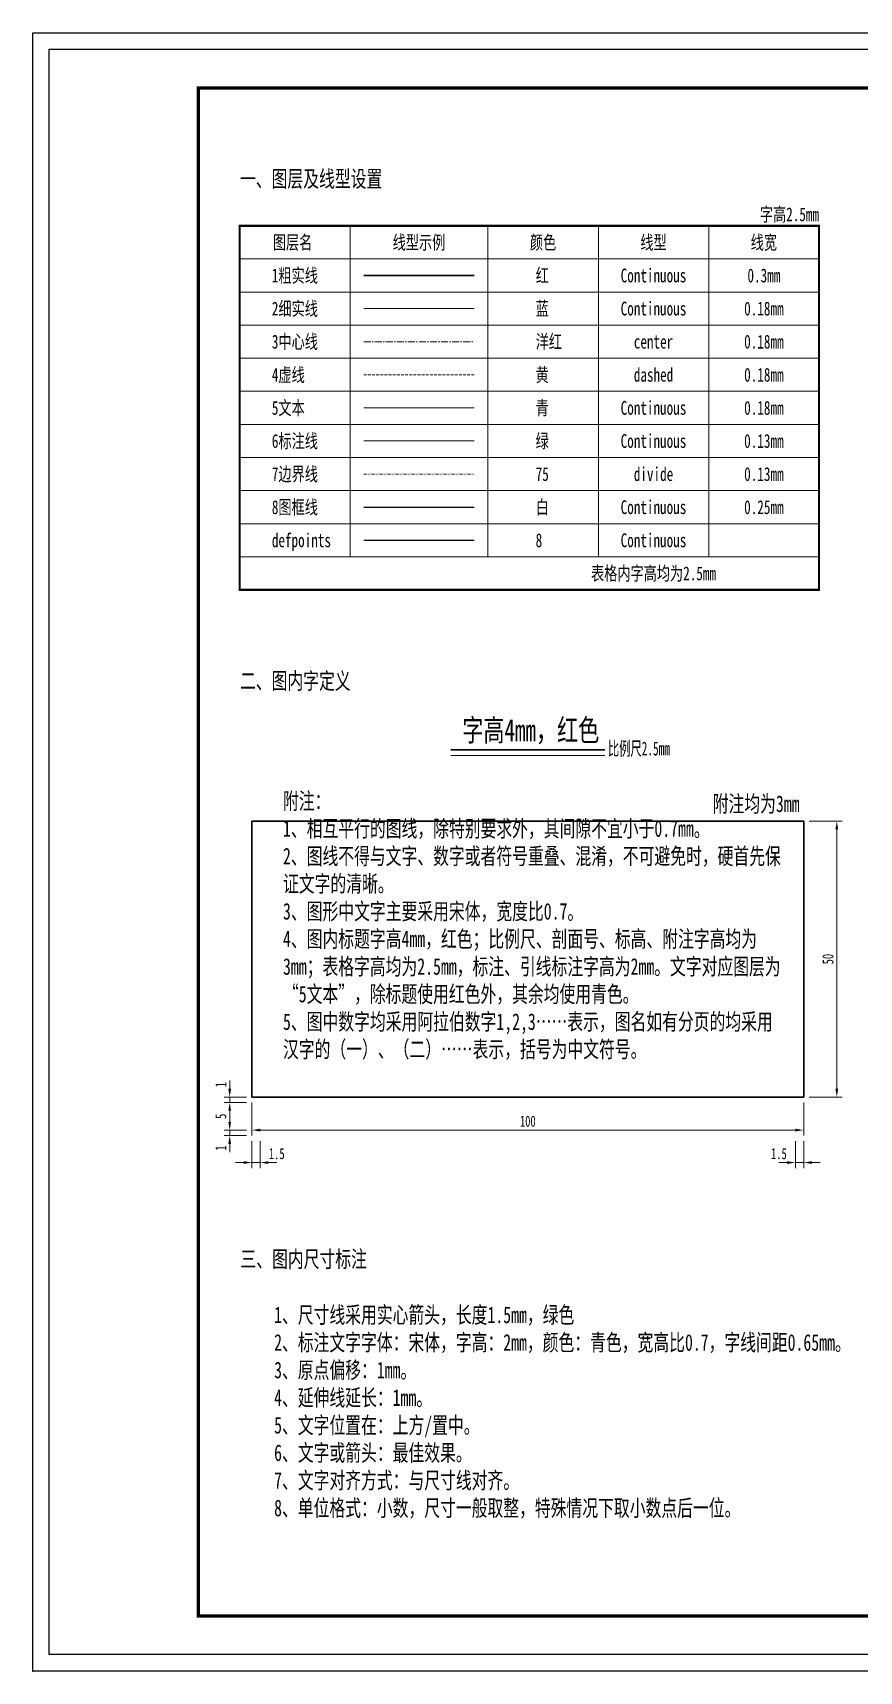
# Model space of a CAD drawing. Header units: millimetres. Extents: x 0 to 76984, y 0 to 13707.
# Drawn here: x 35325.6 to 35475.4, y 5851.6 to 6148.6 of the extents above; entities that cross this region are included whole.
import ezdxf
from ezdxf.enums import TextEntityAlignment as Align

# ---------------------------------------------------------------- set-up
doc = ezdxf.new("R2010")
doc.units = ezdxf.units.MM
for name, pattern in [('CENTER', [2, 1.25, -0.25, 0.25, -0.25]), ('DASHED', [0.75, 0.5, -0.25]), ('DIVIDE', [1.25, 0.5, -0.25, 0, -0.25, 0, -0.25])]:
    doc.linetypes.add(name, pattern=pattern)
doc.layers.get('Defpoints').update_dxf_attribs({"color": 8})
for name, color, linetype, lineweight in [('1粗实线', 1, 'Continuous', 30), ('2细实线', 5, 'Continuous', 18), ('3中心线', 6, 'CENTER', 18), ('4虚线', 2, 'DASHED', 18), ('5文本', 4, 'Continuous', 18), ('6标注线', 3, 'Continuous', 13), ('7边界线', 75, 'DIVIDE', 13), ('8图框线', 7, 'Continuous', 25)]:
    doc.layers.add(name, color=color, linetype=linetype, lineweight=lineweight)
doc.styles.get("Standard").update_dxf_attribs({"font": '', "width": 0.7})
doc.styles.get('Standard').set_extended_font_data('SimSun')
doc.dimstyles.new('SJSYB-(1)', dxfattribs={"dimtxt": 2, "dimasz": 1.5, "dimexe": 1, "dimexo": 1, "dimgap": 0.6, "dimtad": 1, "dimdec": 0, "dimzin": 0, "dimdsep": 46, "dimtxsty": 'Standard', "dimcen": 2.5, "dimclrd": 256, "dimclre": 256, "dimclrt": 4, "dimadec": 0, "dimazin": 2, "dimtfac": 1, "dimtdec": 0, "dimtmove": 1, "dimatfit": 3, "dimfxl": 1.2, "dimlwd": -1, "dimlwe": -1, "dimarcsym": 1})

# ---------------------------------------------------------------- blocks, each defined once
blk = doc.blocks.new('*D433')
at = {"layer": '6标注线', "transparency": 16777216}
for p, q in [((35466.33, 6005.7), (35472.33, 6005.7)), ((35471.33, 6004.2), (35471.33, 5957.2)), ((35466.33, 5955.7), (35472.33, 5955.7))]:
    blk.add_line(p, q, dxfattribs=at)
for points in [[(35471.08, 6004.2), (35471.58, 6004.2), (35471.33, 6005.7)], [(35471.08, 5957.2), (35471.58, 5957.2), (35471.33, 5955.7)]]:
    blk.add_solid(points, dxfattribs=at)
at = {"layer": 'Defpoints', "color": 0, "transparency": 16777216}
for p in [(35465.33, 6005.7), (35465.33, 5955.7), (35471.33, 5955.7)]:
    blk.add_point(p, dxfattribs=at)
at = {"layer": '6标注线', "color": 4, "transparency": 16777216, "insert": (35469.73, 5980.7), "char_height": 2, "attachment_point": 5, "rotation": 90}
blk.add_mtext('50', dxfattribs=at)
blk = doc.blocks.new('*D434')
at = {"layer": '6标注线', "transparency": 16777216}
for p, q in [((35365.33, 5954.7), (35365.33, 5948.7)), ((35465.33, 5954.7), (35465.33, 5948.7)), ((35366.83, 5949.7), (35463.83, 5949.7))]:
    blk.add_line(p, q, dxfattribs=at)
for points in [[(35366.83, 5949.95), (35366.83, 5949.45), (35365.33, 5949.7)], [(35463.83, 5949.95), (35463.83, 5949.45), (35465.33, 5949.7)]]:
    blk.add_solid(points, dxfattribs=at)
at = {"layer": 'Defpoints', "color": 0, "transparency": 16777216}
for p in [(35365.33, 5955.7), (35465.33, 5955.7), (35465.33, 5949.7)]:
    blk.add_point(p, dxfattribs=at)
at = {"layer": '6标注线', "color": 4, "transparency": 16777216, "insert": (35415.33, 5951.3), "char_height": 2, "attachment_point": 5}
blk.add_mtext('100', dxfattribs=at)
blk = doc.blocks.new('*D435')
at = {"layer": '6标注线', "transparency": 16777216}
for p, q in [((35361.3, 5957.2), (35361.3, 5958.7)), ((35364.33, 5955.7), (35360.3, 5955.7)), ((35361.3, 5954.7), (35361.3, 5955.7)), ((35364.33, 5954.7), (35360.3, 5954.7)), ((35361.3, 5953.2), (35361.3, 5951.7))]:
    blk.add_line(p, q, dxfattribs=at)
for points in [[(35361.05, 5957.2), (35361.55, 5957.2), (35361.3, 5955.7)], [(35361.05, 5953.2), (35361.55, 5953.2), (35361.3, 5954.7)]]:
    blk.add_solid(points, dxfattribs=at)
at = {"layer": 'Defpoints', "color": 0, "transparency": 16777216}
for p in [(35361.3, 5955.7), (35365.33, 5955.7), (35365.33, 5954.7)]:
    blk.add_point(p, dxfattribs=at)
at = {"layer": '6标注线', "color": 4, "transparency": 16777216, "insert": (35359.7, 5957.95), "char_height": 2, "attachment_point": 5, "rotation": 90}
blk.add_mtext('1', dxfattribs=at)
blk = doc.blocks.new('*D436')
at = {"layer": '6标注线', "transparency": 16777216}
for p, q in [((35364.33, 5954.7), (35360.3, 5954.7)), ((35361.3, 5953.2), (35361.3, 5951.2)), ((35364.33, 5949.7), (35360.3, 5949.7))]:
    blk.add_line(p, q, dxfattribs=at)
for points in [[(35361.05, 5953.2), (35361.55, 5953.2), (35361.3, 5954.7)], [(35361.05, 5951.2), (35361.55, 5951.2), (35361.3, 5949.7)]]:
    blk.add_solid(points, dxfattribs=at)
at = {"layer": 'Defpoints', "color": 0, "transparency": 16777216}
for p in [(35365.33, 5954.7), (35361.3, 5949.7), (35365.33, 5949.7)]:
    blk.add_point(p, dxfattribs=at)
at = {"layer": '6标注线', "color": 4, "transparency": 16777216, "insert": (35359.7, 5952.2), "char_height": 2, "attachment_point": 5, "rotation": 90}
blk.add_mtext('5', dxfattribs=at)
blk = doc.blocks.new('*D437')
at = {"layer": '6标注线', "transparency": 16777216}
for p, q in [((35361.3, 5951.2), (35361.3, 5952.7)), ((35364.33, 5949.7), (35360.3, 5949.7)), ((35361.3, 5949.7), (35361.3, 5948.7)), ((35364.33, 5948.7), (35360.3, 5948.7)), ((35361.3, 5947.2), (35361.3, 5945.7))]:
    blk.add_line(p, q, dxfattribs=at)
for points in [[(35361.05, 5951.2), (35361.55, 5951.2), (35361.3, 5949.7)], [(35361.05, 5947.2), (35361.55, 5947.2), (35361.3, 5948.7)]]:
    blk.add_solid(points, dxfattribs=at)
at = {"layer": 'Defpoints', "color": 0, "transparency": 16777216}
for p in [(35365.33, 5949.7), (35361.3, 5948.7), (35365.33, 5948.7)]:
    blk.add_point(p, dxfattribs=at)
at = {"layer": '6标注线', "color": 4, "transparency": 16777216, "insert": (35359.7, 5946.45), "char_height": 2, "attachment_point": 5, "rotation": 90}
blk.add_mtext('1', dxfattribs=at)
blk = doc.blocks.new('*D438')
at = {"layer": '6标注线', "transparency": 16777216}
for p, q in [((35365.33, 5947.7), (35365.33, 5942.82)), ((35366.83, 5947.7), (35366.83, 5942.82)), ((35363.83, 5943.82), (35362.33, 5943.82)), ((35365.33, 5943.82), (35366.83, 5943.82)), ((35368.33, 5943.82), (35369.83, 5943.82))]:
    blk.add_line(p, q, dxfattribs=at)
for points in [[(35363.83, 5944.07), (35363.83, 5943.57), (35365.33, 5943.82)], [(35368.33, 5944.07), (35368.33, 5943.57), (35366.83, 5943.82)]]:
    blk.add_solid(points, dxfattribs=at)
at = {"layer": 'Defpoints', "color": 0, "transparency": 16777216}
for p in [(35365.33, 5948.7), (35366.83, 5948.7), (35366.83, 5943.82)]:
    blk.add_point(p, dxfattribs=at)
at = {"layer": '6标注线', "color": 4, "transparency": 16777216, "insert": (35369.83, 5945.42), "char_height": 2, "attachment_point": 5}
blk.add_mtext('1.5', dxfattribs=at)
blk = doc.blocks.new('*D439')
at = {"layer": '6标注线', "transparency": 16777216}
for p, q in [((35463.83, 5947.7), (35463.83, 5942.82)), ((35465.33, 5947.7), (35465.33, 5942.82)), ((35462.33, 5943.82), (35460.83, 5943.82)), ((35465.33, 5943.82), (35463.83, 5943.82)), ((35466.83, 5943.82), (35468.33, 5943.82))]:
    blk.add_line(p, q, dxfattribs=at)
for points in [[(35462.33, 5944.07), (35462.33, 5943.57), (35463.83, 5943.82)], [(35466.83, 5944.07), (35466.83, 5943.57), (35465.33, 5943.82)]]:
    blk.add_solid(points, dxfattribs=at)
at = {"layer": 'Defpoints', "color": 0, "transparency": 16777216}
for p in [(35463.83, 5948.7), (35465.33, 5948.7), (35463.83, 5943.82)]:
    blk.add_point(p, dxfattribs=at)
at = {"layer": '6标注线', "color": 4, "transparency": 16777216, "insert": (35460.83, 5945.42), "char_height": 2, "attachment_point": 5}
blk.add_mtext('1.5', dxfattribs=at)
blk = doc.blocks.new('图框')
at = {"layer": '6标注线', "color": 7, "const_width": 0.6, "elevation": 0.6}
blk.add_lwpolyline([(30, 287), (410, 287), (410, 10), (30, 10)], close=True, dxfattribs=at)
at = {"layer": '8图框线'}
blk.add_lwpolyline([(3, 294), (417, 294), (417, 3), (3, 3)], close=True, dxfattribs=at)
at = {"layer": 'Defpoints'}
blk.add_lwpolyline([(0, 297), (420, 297), (420, 0), (0, 0)], close=True, dxfattribs=at)
at = {"layer": '5文本', "color": 7, "width": 0.7}
blk.add_attdef('项目名称', text='', height=4, dxfattribs=at).set_placement((330, 25.91), align=Align.MIDDLE)
at = {"layer": '6标注线', "width": 0.7}
for tag, height, p in [('图号', 2.5, (397.5, 27.5)), ('页码', 2.5, (391.78, 22.5)), ('页数', 2.5, (403.22, 22.5)), ('图名', 5, (330.1, 16.89)), ('比例', 2.5, (397.5, 17.5))]:
    blk.add_attdef(tag, text='', height=height, dxfattribs=at).set_placement(p, align=Align.MIDDLE)

msp = doc.modelspace()

# ---------------------------------------------------------------- linework, layer by layer
msp.add_point((35325.61, 5851.62))
at = {"layer": '1粗实线'}
msp.add_line((35385.61, 6104.62, 0.6), (35405.61, 6104.62, 0.6), dxfattribs=at)
at = {"layer": '1粗实线', "const_width": 0.4, "elevation": 0.6}
msp.add_lwpolyline([(35363.11, 6113.62), (35363.11, 6047.62), (35468.11, 6047.62), (35468.11, 6113.62)], close=True, dxfattribs=at)
at = {"layer": '1粗实线', "color": 1, "lineweight": 30}
msp.add_lwpolyline([(35401.39, 6018.62), (35429.27, 6018.62)], dxfattribs=at)
at = {"layer": '1粗实线'}
msp.add_lwpolyline([(35365.33, 6005.7), (35465.33, 6005.7), (35465.33, 5955.7), (35365.33, 5955.7)], close=True, dxfattribs=at)
at = {"layer": '2细实线'}
for p, q in [((35383.11, 6113.62, 0.6), (35383.11, 6053.62, 0.6)), ((35408.11, 6113.62, 0.6), (35408.11, 6053.62, 0.6)), ((35428.11, 6113.62, 0.6), (35428.11, 6053.62, 0.6)), ((35448.11, 6113.62, 0.6), (35448.11, 6053.62, 0.6)), ((35363.11, 6107.62, 0.6), (35468.11, 6107.62, 0.6)), ((35363.11, 6101.62, 0.6), (35468.11, 6101.62, 0.6)), ((35385.61, 6098.62, 0.6), (35405.61, 6098.62, 0.6)), ((35363.11, 6095.62, 0.6), (35468.11, 6095.62, 0.6)), ((35363.11, 6089.62, 0.6), (35468.11, 6089.62, 0.6)), ((35363.11, 6083.62, 0.6), (35468.11, 6083.62, 0.6)), ((35363.11, 6077.62, 0.6), (35468.11, 6077.62, 0.6)), ((35363.11, 6071.62, 0.6), (35468.11, 6071.62, 0.6)), ((35363.11, 6065.62, 0.6), (35468.11, 6065.62, 0.6)), ((35363.11, 6059.62, 0.6), (35468.11, 6059.62, 0.6)), ((35363.11, 6053.62, 0.6), (35468.11, 6053.62, 0.6))]:
    msp.add_line(p, q, dxfattribs=at)
at = {"layer": '2细实线', "color": 5, "lineweight": 18}
msp.add_lwpolyline([(35401.39, 6017.62), (35429.27, 6017.62)], dxfattribs=at)
at = {"layer": '3中心线'}
msp.add_line((35385.61, 6092.62, 0.6), (35405.61, 6092.62, 0.6), dxfattribs=at)
at = {"layer": '4虚线'}
msp.add_line((35385.61, 6086.62, 0.6), (35405.61, 6086.62, 0.6), dxfattribs=at)
at = {"layer": '5文本'}
msp.add_line((35385.61, 6080.62, 0.6), (35405.61, 6080.62, 0.6), dxfattribs=at)
at = {"layer": '6标注线'}
msp.add_line((35385.61, 6074.62, 0.6), (35405.61, 6074.62, 0.6), dxfattribs=at)
at = {"layer": '7边界线'}
msp.add_line((35385.61, 6068.62, 0.6), (35405.61, 6068.62, 0.6), dxfattribs=at)
at = {"layer": '8图框线'}
msp.add_line((35385.61, 6062.62, 0.6), (35405.61, 6062.62, 0.6), dxfattribs=at)
at = {"layer": 'Defpoints'}
msp.add_line((35385.61, 6056.62, 0.6), (35405.61, 6056.62, 0.6), dxfattribs=at)

# ---------------------------------------------------------------- block references
msp.add_blockref('图框', (35325.61, 5851.62))

# ---------------------------------------------------------------- texts
at = {"layer": '5文本', "width": 0.7}
for s, height, p in [('字高2.5mm', 2.5, (35468.11, 6115.7, 0.6)), ('附注均为3mm', 3, (35464.58, 6008.86))]:
    msp.add_text(s, height=height, dxfattribs=at).set_placement(p, align=Align.MIDDLE_RIGHT)
for s, p in [('线宽', (35458.11, 6110.62, 0.6)), ('图层名', (35372.69, 6110.62, 0.6)), ('线型示例', (35395.61, 6110.62, 0.6)), ('颜色', (35418.11, 6110.62, 0.6)), ('线型', (35438.11, 6110.62, 0.6)), ('Continuous', (35438.11, 6104.62, 0.6)), ('0.3mm', (35458.11, 6104.62, 0.6)), ('Continuous', (35438.11, 6098.62, 0.6)), ('0.18mm', (35458.11, 6098.62, 0.6)), ('center', (35438.11, 6092.62, 0.6)), ('0.18mm', (35458.11, 6092.62, 0.6)), ('dashed', (35438.11, 6086.62, 0.6)), ('0.18mm', (35458.11, 6086.62, 0.6)), ('Continuous', (35438.11, 6080.62, 0.6)), ('0.18mm', (35458.11, 6080.62, 0.6)), ('Continuous', (35438.11, 6074.62, 0.6)), ('0.13mm', (35458.11, 6074.62, 0.6)), ('divide', (35438.11, 6068.62, 0.6)), ('0.13mm', (35458.11, 6068.62, 0.6)), ('Continuous', (35438.11, 6062.62, 0.6)), ('0.25mm', (35458.11, 6062.62, 0.6)), ('Continuous', (35438.11, 6056.62, 0.6)), ('表格内字高均为2.5mm', (35438.11, 6050.62, 0.6))]:
    msp.add_text(s, height=2.5, dxfattribs=at).set_placement(p, align=Align.MIDDLE_CENTER)
for s, p in [('1粗实线', (35368.94, 6104.62, 0.6)), ('红', (35416.75, 6104.62, 0.6)), ('2细实线', (35368.94, 6098.62, 0.6)), ('蓝', (35416.75, 6098.62, 0.6)), ('3中心线', (35368.94, 6092.62, 0.6)), ('洋红', (35416.75, 6092.62, 0.6)), ('4虚线', (35368.94, 6086.62, 0.6)), ('黄', (35416.75, 6086.62, 0.6)), ('5文本', (35368.94, 6080.62, 0.6)), ('青', (35416.75, 6080.62, 0.6)), ('6标注线', (35368.94, 6074.62, 0.6)), ('绿', (35416.75, 6074.62, 0.6)), ('7边界线', (35368.94, 6068.62, 0.6)), ('75', (35416.75, 6068.62, 0.6)), ('8图框线', (35368.94, 6062.62, 0.6)), ('白', (35416.75, 6062.62, 0.6)), ('defpoints', (35368.94, 6056.62, 0.6)), ('8', (35416.75, 6056.62, 0.6))]:
    msp.add_text(s, height=2.5, dxfattribs=at).set_placement(p, align=Align.MIDDLE_LEFT)
at = {"layer": '5文本', "color": 1, "width": 0.7}
msp.add_text('字高4mm，红色', height=4, dxfattribs=at).set_placement((35428.27, 6022.2), align=Align.MIDDLE_RIGHT)
at = {"layer": '5文本', "width": 0.6}
msp.add_text('比例尺2.5mm', height=2.5, dxfattribs=at).set_placement((35429.84, 6017.63))
at = {"layer": '5文本', "char_height": 3, "attachment_point": 1}
for s, insert, width in [('一、图层及线型设置', (35363.17, 6123.65), 30.7118), ('二、图内字定义', (35363.17, 6032.64), 21.3721), ('附注：\\P1、相互平行的图线，除特别要求外，其间隙不宜小于0.7mm。\\P2、图线不得与文字、数字或者符号重叠、混淆，不可避免时，硬首先保证文字的清晰。\\P3、图形中文字主要采用宋体，宽度比0.7。\\P4、图内标题字高4mm，红色；比例尺、剖面号、标高、附注字高均为3mm；表格字高均为2.5mm，标注、引线标注字高为2mm。文字对应图层为“5文本”，除标题使用红色外，其余均使用青色。\\P5、图中数字均采用阿拉伯数字1,2,3……表示，图名如有分页的均采用汉字的（一）、（二）……表示，括号为中文符号。', (35370.96, 6010.87), 90.275), ('三、图内尺寸标注', (35363.25, 5927.83), 25.5089), ('1、尺寸线采用实心箭头，长度1.5mm，绿色\\P2、标注文字字体：宋体，字高：2mm，颜色：青色，宽高比0.7，字线间距0.65mm。\\P3、原点偏移：1mm。\\P4、延伸线延长：1mm。\\P5、文字位置在：上方/置中。\\P6、文字或箭头：最佳效果。\\P7、文字对齐方式：与尺寸线对齐。\\P8、单位格式：小数，尺寸一般取整，特殊情况下取小数点后一位。', (35369.35, 5917.72), 100.2246)]:
    msp.add_mtext(s, dxfattribs=dict(at, insert=insert, width=width))

# ---------------------------------------------------------------- dimensions: what is measured, and where the dimension line sits
at = {"layer": '6标注线'}
for base, p1, p2, picture, middle in [((35471.33, 5955.7, 0.6), (35465.33, 6005.7, 0.6), (35465.33, 5955.7, 0.6), '*D433', (35469.73, 5980.7, 0.6)), ((35361.3, 5949.7), (35365.33, 5954.7), (35365.33, 5949.7), '*D436', (35359.7, 5952.2))]:
    dim = msp.add_linear_dim(base=base, p1=p1, p2=p2, angle=90, dimstyle='SJSYB-(1)', dxfattribs=at)
    dim.commit()
    dim.dimension.update_dxf_attribs({"geometry": picture, "text_midpoint": middle})
for base, p1, p2, picture, middle in [((35361.3, 5955.7), (35365.33, 5954.7), (35365.33, 5955.7), '*D435', (35361.3, 5957.95)), ((35361.3, 5948.7), (35365.33, 5949.7), (35365.33, 5948.7), '*D437', (35361.3, 5946.45))]:
    dim = msp.add_linear_dim(base=base, p1=p1, p2=p2, angle=90, dimstyle='SJSYB-(1)', dxfattribs=at)
    dim.commit()
    dim.dimension.update_dxf_attribs({"geometry": picture, "text_midpoint": middle, "dimtype": 160})
dim = msp.add_linear_dim(base=(35465.33, 5949.7), p1=(35365.33, 5955.7), p2=(35465.33, 5955.7), dimstyle='SJSYB-(1)', dxfattribs=at)
dim.commit()
dim.dimension.update_dxf_attribs({"geometry": '*D434', "text_midpoint": (35415.33, 5951.3)})
dim = msp.add_linear_dim(base=(35366.83, 5943.82), p1=(35365.33, 5948.7), p2=(35366.83, 5948.7), text='1.5', dimstyle='SJSYB-(1)', dxfattribs=at)
dim.commit()
dim.dimension.update_dxf_attribs({"geometry": '*D438', "text_midpoint": (35369.83, 5943.82), "dimtype": 160})
dim = msp.add_linear_dim(base=(35463.83, 5943.82), p1=(35465.33, 5948.7), p2=(35463.83, 5948.7), angle=180, text='1.5', dimstyle='SJSYB-(1)', dxfattribs=at)
dim.commit()
dim.dimension.update_dxf_attribs({"geometry": '*D439', "text_midpoint": (35460.83, 5943.82), "dimtype": 160})

doc.saveas('drawing.dxf')
